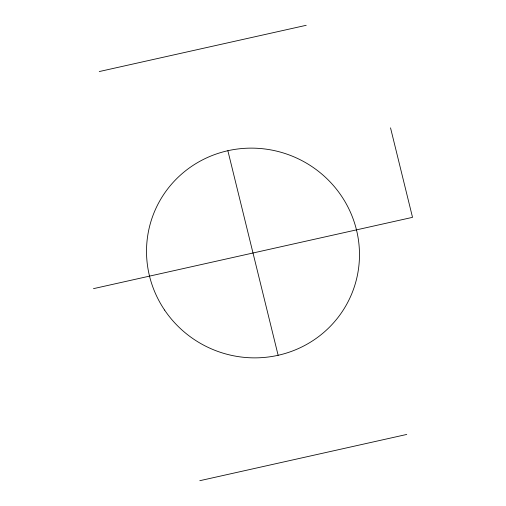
<?xml version="1.0" encoding="UTF-8"?>
<svg xmlns="http://www.w3.org/2000/svg" width="506" height="506" viewBox="0 0 506 506"><rect width="100%" height="100%" fill="white"/><g stroke="black" fill="none" stroke-linecap="round" stroke-linejoin="round"><path stroke-width="0.76" d="M99.252 71.555L306.206 25.3M93.477 288.654L412.523 217.346L390.531 127.847M199.794 480.7L406.748 434.445M227.864 150.712L278.136 355.288M164.602 310.077A106.842 104.508 23.1 0 0 348.615 300.653A106.842 104.508 23.1 0 0 245.783 148.271A106.842 104.508 23.1 0 0 164.602 310.077"/></g></svg>
